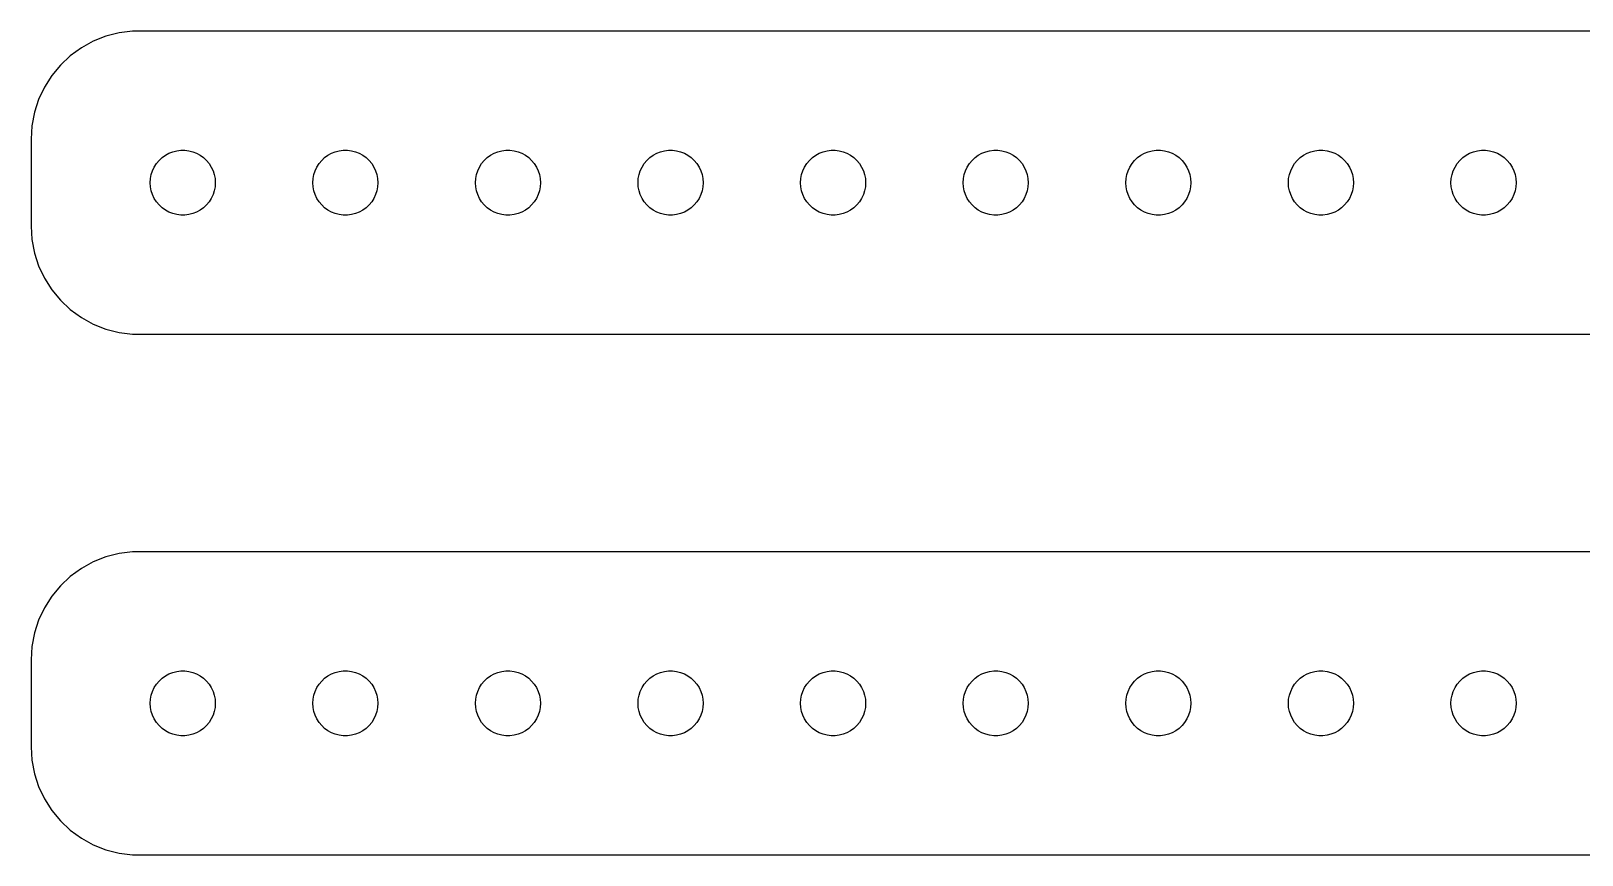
# Model space of a CAD drawing. Header units: metres. Extents: x -150 to 150, y 65 to 151.
# Drawn here: x -149.5 to -78, y 65 to 103 of the extents above; entities that cross this region are included whole.
import ezdxf

# ---------------------------------------------------------------- set-up
doc = ezdxf.new("R2010")
doc.units = ezdxf.units.M

msp = doc.modelspace()

# ---------------------------------------------------------------- linework, layer by layer
for p, q in [((-146.629, 102.524), (-147.179, 102.222)), ((-146.045, 102.755), (-146.629, 102.524)), ((-145.437, 102.911), (-146.045, 102.755)), ((-144.814, 102.99), (-145.437, 102.911)), ((144.814, 102.99), (-144.814, 102.99)), ((-147.687, 101.853), (-148.145, 101.423)), ((-147.179, 102.222), (-147.687, 101.853)), ((-148.545, 100.939), (-148.882, 100.409)), ((-148.145, 101.423), (-148.545, 100.939)), ((-148.882, 100.409), (-149.149, 99.8406)), ((-149.149, 99.8406), (-149.343, 99.2434)), ((-149.343, 99.2434), (-149.461, 98.6267)), ((-149.461, 98.6267), (-149.5, 98)), ((-149.5, 98), (-149.5, 94)), ((-143.304, 97.2665), (-143.139, 97.3572)), ((-143.139, 97.3572), (-142.964, 97.4266)), ((-142.964, 97.4266), (-142.781, 97.4734)), ((-142.781, 97.4734), (-142.594, 97.497)), ((-142.594, 97.497), (-142.406, 97.497)), ((-142.406, 97.497), (-142.219, 97.4734)), ((-142.219, 97.4734), (-142.036, 97.4266)), ((-142.036, 97.4266), (-141.861, 97.3572)), ((-141.861, 97.3572), (-141.696, 97.2665)), ((-135.804, 97.2665), (-135.639, 97.3572)), ((-135.639, 97.3572), (-135.464, 97.4266)), ((-135.464, 97.4266), (-135.281, 97.4734)), ((-135.281, 97.4734), (-135.094, 97.497)), ((-135.094, 97.497), (-134.906, 97.497)), ((-134.906, 97.497), (-134.719, 97.4734)), ((-134.719, 97.4734), (-134.536, 97.4266)), ((-134.536, 97.4266), (-134.361, 97.3572)), ((-134.361, 97.3572), (-134.196, 97.2665)), ((-128.304, 97.2665), (-128.139, 97.3572)), ((-128.139, 97.3572), (-127.964, 97.4266)), ((-127.964, 97.4266), (-127.781, 97.4734)), ((-127.781, 97.4734), (-127.594, 97.497)), ((-127.594, 97.497), (-127.406, 97.497)), ((-127.406, 97.497), (-127.219, 97.4734)), ((-127.219, 97.4734), (-127.036, 97.4266)), ((-127.036, 97.4266), (-126.861, 97.3572)), ((-126.861, 97.3572), (-126.696, 97.2665)), ((-120.804, 97.2665), (-120.639, 97.3572)), ((-120.639, 97.3572), (-120.464, 97.4266)), ((-120.464, 97.4266), (-120.281, 97.4734)), ((-120.281, 97.4734), (-120.094, 97.497)), ((-120.094, 97.497), (-119.906, 97.497)), ((-119.906, 97.497), (-119.719, 97.4734)), ((-119.719, 97.4734), (-119.536, 97.4266)), ((-119.536, 97.4266), (-119.361, 97.3572)), ((-119.361, 97.3572), (-119.196, 97.2665)), ((-113.304, 97.2665), (-113.139, 97.3572)), ((-113.139, 97.3572), (-112.964, 97.4266)), ((-112.964, 97.4266), (-112.781, 97.4734)), ((-112.781, 97.4734), (-112.594, 97.497)), ((-112.594, 97.497), (-112.406, 97.497)), ((-112.406, 97.497), (-112.219, 97.4734)), ((-112.219, 97.4734), (-112.036, 97.4266)), ((-112.036, 97.4266), (-111.861, 97.3572)), ((-111.861, 97.3572), (-111.696, 97.2665)), ((-105.804, 97.2665), (-105.639, 97.3572)), ((-105.639, 97.3572), (-105.464, 97.4266)), ((-105.464, 97.4266), (-105.281, 97.4734)), ((-105.281, 97.4734), (-105.094, 97.497)), ((-105.094, 97.497), (-104.906, 97.497)), ((-104.906, 97.497), (-104.719, 97.4734)), ((-104.719, 97.4734), (-104.536, 97.4266)), ((-104.536, 97.4266), (-104.361, 97.3572)), ((-104.361, 97.3572), (-104.196, 97.2665)), ((-98.3037, 97.2665), (-98.1387, 97.3572)), ((-98.1387, 97.3572), (-97.9635, 97.4266)), ((-97.9635, 97.4266), (-97.7811, 97.4734)), ((-97.7811, 97.4734), (-97.5942, 97.497)), ((-97.5942, 97.497), (-97.4058, 97.497)), ((-97.4058, 97.497), (-97.2189, 97.4734)), ((-97.2189, 97.4734), (-97.0365, 97.4266)), ((-97.0365, 97.4266), (-96.8613, 97.3572)), ((-96.8613, 97.3572), (-96.6963, 97.2665)), ((-90.8037, 97.2665), (-90.6387, 97.3572)), ((-90.6387, 97.3572), (-90.4635, 97.4266)), ((-90.4635, 97.4266), (-90.2811, 97.4734)), ((-90.2811, 97.4734), (-90.0942, 97.497)), ((-90.0942, 97.497), (-89.9058, 97.497)), ((-89.9058, 97.497), (-89.7189, 97.4734)), ((-89.7189, 97.4734), (-89.5365, 97.4266)), ((-89.5365, 97.4266), (-89.3613, 97.3572)), ((-89.3613, 97.3572), (-89.1963, 97.2665)), ((-83.3037, 97.2665), (-83.1387, 97.3572)), ((-83.1387, 97.3572), (-82.9635, 97.4266)), ((-82.9635, 97.4266), (-82.7811, 97.4734)), ((-82.7811, 97.4734), (-82.5942, 97.497)), ((-82.5942, 97.497), (-82.4058, 97.497)), ((-82.4058, 97.497), (-82.2189, 97.4734)), ((-82.2189, 97.4734), (-82.0365, 97.4266)), ((-82.0365, 97.4266), (-81.8613, 97.3572)), ((-81.8613, 97.3572), (-81.6963, 97.2665)), ((-143.895, 96.5522), (-143.814, 96.7226)), ((-143.814, 96.7226), (-143.714, 96.8817)), ((-143.714, 96.8817), (-143.593, 97.0268)), ((-143.593, 97.0268), (-143.456, 97.1558)), ((-143.456, 97.1558), (-143.304, 97.2665)), ((-141.696, 97.2665), (-141.544, 97.1558)), ((-141.544, 97.1558), (-141.407, 97.0268)), ((-141.407, 97.0268), (-141.286, 96.8817)), ((-141.286, 96.8817), (-141.186, 96.7226)), ((-141.186, 96.7226), (-141.105, 96.5522)), ((-136.395, 96.5522), (-136.314, 96.7226)), ((-136.314, 96.7226), (-136.214, 96.8817)), ((-136.214, 96.8817), (-136.093, 97.0268)), ((-136.093, 97.0268), (-135.956, 97.1558)), ((-135.956, 97.1558), (-135.804, 97.2665)), ((-134.196, 97.2665), (-134.044, 97.1558)), ((-134.044, 97.1558), (-133.907, 97.0268)), ((-133.907, 97.0268), (-133.786, 96.8817)), ((-133.786, 96.8817), (-133.686, 96.7226)), ((-133.686, 96.7226), (-133.605, 96.5522)), ((-128.895, 96.5522), (-128.814, 96.7226)), ((-128.814, 96.7226), (-128.714, 96.8817)), ((-128.714, 96.8817), (-128.593, 97.0268)), ((-128.593, 97.0268), (-128.456, 97.1558)), ((-128.456, 97.1558), (-128.304, 97.2665)), ((-126.696, 97.2665), (-126.544, 97.1558)), ((-126.544, 97.1558), (-126.407, 97.0268)), ((-126.407, 97.0268), (-126.286, 96.8817)), ((-126.286, 96.8817), (-126.186, 96.7226)), ((-126.186, 96.7226), (-126.105, 96.5522)), ((-121.395, 96.5522), (-121.314, 96.7226)), ((-121.314, 96.7226), (-121.214, 96.8817)), ((-121.214, 96.8817), (-121.093, 97.0268)), ((-121.093, 97.0268), (-120.956, 97.1558)), ((-120.956, 97.1558), (-120.804, 97.2665)), ((-119.196, 97.2665), (-119.044, 97.1558)), ((-119.044, 97.1558), (-118.907, 97.0268)), ((-118.907, 97.0268), (-118.786, 96.8817)), ((-118.786, 96.8817), (-118.686, 96.7226)), ((-118.686, 96.7226), (-118.605, 96.5522)), ((-113.895, 96.5522), (-113.814, 96.7226)), ((-113.814, 96.7226), (-113.714, 96.8817)), ((-113.714, 96.8817), (-113.593, 97.0268)), ((-113.593, 97.0268), (-113.456, 97.1558)), ((-113.456, 97.1558), (-113.304, 97.2665)), ((-111.696, 97.2665), (-111.544, 97.1558)), ((-111.544, 97.1558), (-111.407, 97.0268)), ((-111.407, 97.0268), (-111.286, 96.8817)), ((-111.286, 96.8817), (-111.186, 96.7226)), ((-111.186, 96.7226), (-111.105, 96.5522)), ((-106.395, 96.5522), (-106.314, 96.7226)), ((-106.314, 96.7226), (-106.214, 96.8817)), ((-106.214, 96.8817), (-106.093, 97.0268)), ((-106.093, 97.0268), (-105.956, 97.1558)), ((-105.956, 97.1558), (-105.804, 97.2665)), ((-104.196, 97.2665), (-104.044, 97.1558)), ((-104.044, 97.1558), (-103.907, 97.0268)), ((-103.907, 97.0268), (-103.786, 96.8817)), ((-103.786, 96.8817), (-103.686, 96.7226)), ((-103.686, 96.7226), (-103.605, 96.5522)), ((-98.8947, 96.5522), (-98.8145, 96.7226)), ((-98.8145, 96.7226), (-98.7135, 96.8817)), ((-98.7135, 96.8817), (-98.5934, 97.0268)), ((-98.5934, 97.0268), (-98.4561, 97.1558)), ((-98.4561, 97.1558), (-98.3037, 97.2665)), ((-96.6963, 97.2665), (-96.5439, 97.1558)), ((-96.5439, 97.1558), (-96.4065, 97.0268)), ((-96.4065, 97.0268), (-96.2865, 96.8817)), ((-96.2865, 96.8817), (-96.1855, 96.7226)), ((-96.1855, 96.7226), (-96.1053, 96.5522)), ((-91.3947, 96.5522), (-91.3145, 96.7226)), ((-91.3145, 96.7226), (-91.2135, 96.8817)), ((-91.2135, 96.8817), (-91.0934, 97.0268)), ((-91.0934, 97.0268), (-90.9561, 97.1558)), ((-90.9561, 97.1558), (-90.8037, 97.2665)), ((-89.1963, 97.2665), (-89.0439, 97.1558)), ((-89.0439, 97.1558), (-88.9065, 97.0268)), ((-88.9065, 97.0268), (-88.7865, 96.8817)), ((-88.7865, 96.8817), (-88.6855, 96.7226)), ((-88.6855, 96.7226), (-88.6053, 96.5522)), ((-83.8947, 96.5522), (-83.8145, 96.7226)), ((-83.8145, 96.7226), (-83.7135, 96.8817)), ((-83.7135, 96.8817), (-83.5934, 97.0268)), ((-83.5934, 97.0268), (-83.4561, 97.1558)), ((-83.4561, 97.1558), (-83.3037, 97.2665)), ((-81.6963, 97.2665), (-81.5439, 97.1558)), ((-81.5439, 97.1558), (-81.4065, 97.0268)), ((-81.4065, 97.0268), (-81.2865, 96.8817)), ((-81.2865, 96.8817), (-81.1855, 96.7226)), ((-81.1855, 96.7226), (-81.1053, 96.5522)), ((-144, 96), (-143.988, 96.188)), ((-143.988, 95.812), (-144, 96)), ((-143.988, 96.188), (-143.953, 96.373)), ((-143.953, 96.373), (-143.895, 96.5522)), ((-141.105, 96.5522), (-141.047, 96.373)), ((-141.047, 96.373), (-141.012, 96.188)), ((-141.012, 96.188), (-141, 96)), ((-141, 96), (-141.012, 95.812)), ((-136.5, 96), (-136.488, 96.188)), ((-136.488, 95.812), (-136.5, 96)), ((-136.488, 96.188), (-136.453, 96.373)), ((-136.453, 96.373), (-136.395, 96.5522)), ((-133.605, 96.5522), (-133.547, 96.373)), ((-133.547, 96.373), (-133.512, 96.188)), ((-133.512, 96.188), (-133.5, 96)), ((-133.5, 96), (-133.512, 95.812)), ((-129, 96), (-128.988, 96.188)), ((-128.988, 95.812), (-129, 96)), ((-128.988, 96.188), (-128.953, 96.373)), ((-128.953, 96.373), (-128.895, 96.5522)), ((-126.105, 96.5522), (-126.047, 96.373)), ((-126.047, 96.373), (-126.012, 96.188)), ((-126.012, 96.188), (-126, 96)), ((-126, 96), (-126.012, 95.812)), ((-121.5, 96), (-121.488, 96.188)), ((-121.488, 95.812), (-121.5, 96)), ((-121.488, 96.188), (-121.453, 96.373)), ((-121.453, 96.373), (-121.395, 96.5522)), ((-118.605, 96.5522), (-118.547, 96.373)), ((-118.547, 96.373), (-118.512, 96.188)), ((-118.512, 96.188), (-118.5, 96)), ((-118.5, 96), (-118.512, 95.812)), ((-114, 96), (-113.988, 96.188)), ((-113.988, 95.812), (-114, 96)), ((-113.988, 96.188), (-113.953, 96.373)), ((-113.953, 96.373), (-113.895, 96.5522)), ((-111.105, 96.5522), (-111.047, 96.373)), ((-111.047, 96.373), (-111.012, 96.188)), ((-111.012, 96.188), (-111, 96)), ((-111, 96), (-111.012, 95.812)), ((-106.5, 96), (-106.488, 96.188)), ((-106.488, 95.812), (-106.5, 96)), ((-106.488, 96.188), (-106.453, 96.373)), ((-106.453, 96.373), (-106.395, 96.5522)), ((-103.605, 96.5522), (-103.547, 96.373)), ((-103.547, 96.373), (-103.512, 96.188)), ((-103.512, 96.188), (-103.5, 96)), ((-103.5, 96), (-103.512, 95.812)), ((-99, 96), (-98.9882, 96.188)), ((-98.9882, 95.812), (-99, 96)), ((-98.9882, 96.188), (-98.9529, 96.373)), ((-98.9529, 96.373), (-98.8947, 96.5522)), ((-96.1053, 96.5522), (-96.0471, 96.373)), ((-96.0471, 96.373), (-96.0118, 96.188)), ((-96.0118, 96.188), (-96, 96)), ((-96, 96), (-96.0118, 95.812)), ((-91.5, 96), (-91.4882, 96.188)), ((-91.4882, 95.812), (-91.5, 96)), ((-91.4882, 96.188), (-91.4529, 96.373)), ((-91.4529, 96.373), (-91.3947, 96.5522)), ((-88.6053, 96.5522), (-88.5471, 96.373)), ((-88.5471, 96.373), (-88.5118, 96.188)), ((-88.5118, 96.188), (-88.5, 96)), ((-88.5, 96), (-88.5118, 95.812)), ((-84, 96), (-83.9882, 96.188)), ((-83.9882, 95.812), (-84, 96)), ((-83.9882, 96.188), (-83.9529, 96.373)), ((-83.9529, 96.373), (-83.8947, 96.5522)), ((-81.1053, 96.5522), (-81.0471, 96.373)), ((-81.0471, 96.373), (-81.0118, 96.188)), ((-81.0118, 96.188), (-81, 96)), ((-81, 96), (-81.0118, 95.812)), ((-143.953, 95.627), (-143.988, 95.812)), ((-143.895, 95.4478), (-143.953, 95.627)), ((-143.814, 95.2774), (-143.895, 95.4478)), ((-143.714, 95.1183), (-143.814, 95.2774)), ((-141.186, 95.2774), (-141.286, 95.1183)), ((-141.105, 95.4478), (-141.186, 95.2774)), ((-141.047, 95.627), (-141.105, 95.4478)), ((-141.012, 95.812), (-141.047, 95.627)), ((-136.453, 95.627), (-136.488, 95.812)), ((-136.395, 95.4478), (-136.453, 95.627)), ((-136.314, 95.2774), (-136.395, 95.4478)), ((-136.214, 95.1183), (-136.314, 95.2774)), ((-133.686, 95.2774), (-133.786, 95.1183)), ((-133.605, 95.4478), (-133.686, 95.2774)), ((-133.547, 95.627), (-133.605, 95.4478)), ((-133.512, 95.812), (-133.547, 95.627)), ((-128.953, 95.627), (-128.988, 95.812)), ((-128.895, 95.4478), (-128.953, 95.627)), ((-128.814, 95.2774), (-128.895, 95.4478)), ((-128.714, 95.1183), (-128.814, 95.2774)), ((-126.186, 95.2774), (-126.286, 95.1183)), ((-126.105, 95.4478), (-126.186, 95.2774)), ((-126.047, 95.627), (-126.105, 95.4478)), ((-126.012, 95.812), (-126.047, 95.627)), ((-121.453, 95.627), (-121.488, 95.812)), ((-121.395, 95.4478), (-121.453, 95.627)), ((-121.314, 95.2774), (-121.395, 95.4478)), ((-121.214, 95.1183), (-121.314, 95.2774)), ((-118.686, 95.2774), (-118.786, 95.1183)), ((-118.605, 95.4478), (-118.686, 95.2774)), ((-118.547, 95.627), (-118.605, 95.4478)), ((-118.512, 95.812), (-118.547, 95.627)), ((-113.953, 95.627), (-113.988, 95.812)), ((-113.895, 95.4478), (-113.953, 95.627)), ((-113.814, 95.2774), (-113.895, 95.4478)), ((-113.714, 95.1183), (-113.814, 95.2774)), ((-111.186, 95.2774), (-111.286, 95.1183)), ((-111.105, 95.4478), (-111.186, 95.2774)), ((-111.047, 95.627), (-111.105, 95.4478)), ((-111.012, 95.812), (-111.047, 95.627)), ((-106.453, 95.627), (-106.488, 95.812)), ((-106.395, 95.4478), (-106.453, 95.627)), ((-106.314, 95.2774), (-106.395, 95.4478)), ((-106.214, 95.1183), (-106.314, 95.2774)), ((-103.686, 95.2774), (-103.786, 95.1183)), ((-103.605, 95.4478), (-103.686, 95.2774)), ((-103.547, 95.627), (-103.605, 95.4478)), ((-103.512, 95.812), (-103.547, 95.627)), ((-98.9529, 95.627), (-98.9882, 95.812)), ((-98.8947, 95.4478), (-98.9529, 95.627)), ((-98.8145, 95.2774), (-98.8947, 95.4478)), ((-98.7135, 95.1183), (-98.8145, 95.2774)), ((-96.1855, 95.2774), (-96.2865, 95.1183)), ((-96.1053, 95.4478), (-96.1855, 95.2774)), ((-96.0471, 95.627), (-96.1053, 95.4478)), ((-96.0118, 95.812), (-96.0471, 95.627)), ((-91.4529, 95.627), (-91.4882, 95.812)), ((-91.3947, 95.4478), (-91.4529, 95.627)), ((-91.3145, 95.2774), (-91.3947, 95.4478)), ((-91.2135, 95.1183), (-91.3145, 95.2774)), ((-88.6855, 95.2774), (-88.7865, 95.1183)), ((-88.6053, 95.4478), (-88.6855, 95.2774)), ((-88.5471, 95.627), (-88.6053, 95.4478)), ((-88.5118, 95.812), (-88.5471, 95.627)), ((-83.9529, 95.627), (-83.9882, 95.812)), ((-83.8947, 95.4478), (-83.9529, 95.627)), ((-83.8145, 95.2774), (-83.8947, 95.4478)), ((-83.7135, 95.1183), (-83.8145, 95.2774)), ((-81.1855, 95.2774), (-81.2865, 95.1183)), ((-81.1053, 95.4478), (-81.1855, 95.2774)), ((-81.0471, 95.627), (-81.1053, 95.4478)), ((-81.0118, 95.812), (-81.0471, 95.627)), ((-143.593, 94.9732), (-143.714, 95.1183)), ((-143.456, 94.8442), (-143.593, 94.9732)), ((-143.304, 94.7335), (-143.456, 94.8442)), ((-143.139, 94.6428), (-143.304, 94.7335)), ((-142.964, 94.5734), (-143.139, 94.6428)), ((-142.781, 94.5266), (-142.964, 94.5734)), ((-142.594, 94.503), (-142.781, 94.5266)), ((-142.406, 94.503), (-142.594, 94.503)), ((-142.219, 94.5266), (-142.406, 94.503)), ((-142.036, 94.5734), (-142.219, 94.5266)), ((-141.861, 94.6428), (-142.036, 94.5734)), ((-141.696, 94.7335), (-141.861, 94.6428)), ((-141.544, 94.8442), (-141.696, 94.7335)), ((-141.407, 94.9732), (-141.544, 94.8442)), ((-141.286, 95.1183), (-141.407, 94.9732)), ((-136.093, 94.9732), (-136.214, 95.1183)), ((-135.956, 94.8442), (-136.093, 94.9732)), ((-135.804, 94.7335), (-135.956, 94.8442)), ((-135.639, 94.6428), (-135.804, 94.7335)), ((-135.464, 94.5734), (-135.639, 94.6428)), ((-135.281, 94.5266), (-135.464, 94.5734)), ((-135.094, 94.503), (-135.281, 94.5266)), ((-134.906, 94.503), (-135.094, 94.503)), ((-134.719, 94.5266), (-134.906, 94.503)), ((-134.536, 94.5734), (-134.719, 94.5266)), ((-134.361, 94.6428), (-134.536, 94.5734)), ((-134.196, 94.7335), (-134.361, 94.6428)), ((-134.044, 94.8442), (-134.196, 94.7335)), ((-133.907, 94.9732), (-134.044, 94.8442)), ((-133.786, 95.1183), (-133.907, 94.9732)), ((-128.593, 94.9732), (-128.714, 95.1183)), ((-128.456, 94.8442), (-128.593, 94.9732)), ((-128.304, 94.7335), (-128.456, 94.8442)), ((-128.139, 94.6428), (-128.304, 94.7335)), ((-127.964, 94.5734), (-128.139, 94.6428)), ((-127.781, 94.5266), (-127.964, 94.5734)), ((-127.594, 94.503), (-127.781, 94.5266)), ((-127.406, 94.503), (-127.594, 94.503)), ((-127.219, 94.5266), (-127.406, 94.503)), ((-127.036, 94.5734), (-127.219, 94.5266)), ((-126.861, 94.6428), (-127.036, 94.5734)), ((-126.696, 94.7335), (-126.861, 94.6428)), ((-126.544, 94.8442), (-126.696, 94.7335)), ((-126.407, 94.9732), (-126.544, 94.8442)), ((-126.286, 95.1183), (-126.407, 94.9732)), ((-121.093, 94.9732), (-121.214, 95.1183)), ((-120.956, 94.8442), (-121.093, 94.9732)), ((-120.804, 94.7335), (-120.956, 94.8442)), ((-120.639, 94.6428), (-120.804, 94.7335)), ((-120.464, 94.5734), (-120.639, 94.6428)), ((-120.281, 94.5266), (-120.464, 94.5734)), ((-120.094, 94.503), (-120.281, 94.5266)), ((-119.906, 94.503), (-120.094, 94.503)), ((-119.719, 94.5266), (-119.906, 94.503)), ((-119.536, 94.5734), (-119.719, 94.5266)), ((-119.361, 94.6428), (-119.536, 94.5734)), ((-119.196, 94.7335), (-119.361, 94.6428)), ((-119.044, 94.8442), (-119.196, 94.7335)), ((-118.907, 94.9732), (-119.044, 94.8442)), ((-118.786, 95.1183), (-118.907, 94.9732)), ((-113.593, 94.9732), (-113.714, 95.1183)), ((-113.456, 94.8442), (-113.593, 94.9732)), ((-113.304, 94.7335), (-113.456, 94.8442)), ((-113.139, 94.6428), (-113.304, 94.7335)), ((-112.964, 94.5734), (-113.139, 94.6428)), ((-112.781, 94.5266), (-112.964, 94.5734)), ((-112.594, 94.503), (-112.781, 94.5266)), ((-112.406, 94.503), (-112.594, 94.503)), ((-112.219, 94.5266), (-112.406, 94.503)), ((-112.036, 94.5734), (-112.219, 94.5266)), ((-111.861, 94.6428), (-112.036, 94.5734)), ((-111.696, 94.7335), (-111.861, 94.6428)), ((-111.544, 94.8442), (-111.696, 94.7335)), ((-111.407, 94.9732), (-111.544, 94.8442)), ((-111.286, 95.1183), (-111.407, 94.9732)), ((-106.093, 94.9732), (-106.214, 95.1183)), ((-105.956, 94.8442), (-106.093, 94.9732)), ((-105.804, 94.7335), (-105.956, 94.8442)), ((-105.639, 94.6428), (-105.804, 94.7335)), ((-105.464, 94.5734), (-105.639, 94.6428)), ((-105.281, 94.5266), (-105.464, 94.5734)), ((-105.094, 94.503), (-105.281, 94.5266)), ((-104.906, 94.503), (-105.094, 94.503)), ((-104.719, 94.5266), (-104.906, 94.503)), ((-104.536, 94.5734), (-104.719, 94.5266)), ((-104.361, 94.6428), (-104.536, 94.5734)), ((-104.196, 94.7335), (-104.361, 94.6428)), ((-104.044, 94.8442), (-104.196, 94.7335)), ((-103.907, 94.9732), (-104.044, 94.8442)), ((-103.786, 95.1183), (-103.907, 94.9732)), ((-98.5934, 94.9732), (-98.7135, 95.1183)), ((-98.4561, 94.8442), (-98.5934, 94.9732)), ((-98.3037, 94.7335), (-98.4561, 94.8442)), ((-98.1387, 94.6428), (-98.3037, 94.7335)), ((-97.9635, 94.5734), (-98.1387, 94.6428)), ((-97.7811, 94.5266), (-97.9635, 94.5734)), ((-97.5942, 94.503), (-97.7811, 94.5266)), ((-97.4058, 94.503), (-97.5942, 94.503)), ((-97.2189, 94.5266), (-97.4058, 94.503)), ((-97.0365, 94.5734), (-97.2189, 94.5266)), ((-96.8613, 94.6428), (-97.0365, 94.5734)), ((-96.6963, 94.7335), (-96.8613, 94.6428)), ((-96.5439, 94.8442), (-96.6963, 94.7335)), ((-96.4065, 94.9732), (-96.5439, 94.8442)), ((-96.2865, 95.1183), (-96.4065, 94.9732)), ((-91.0934, 94.9732), (-91.2135, 95.1183)), ((-90.9561, 94.8442), (-91.0934, 94.9732)), ((-90.8037, 94.7335), (-90.9561, 94.8442)), ((-90.6387, 94.6428), (-90.8037, 94.7335)), ((-90.4635, 94.5734), (-90.6387, 94.6428)), ((-90.2811, 94.5266), (-90.4635, 94.5734)), ((-90.0942, 94.503), (-90.2811, 94.5266)), ((-89.9058, 94.503), (-90.0942, 94.503)), ((-89.7189, 94.5266), (-89.9058, 94.503)), ((-89.5365, 94.5734), (-89.7189, 94.5266)), ((-89.3613, 94.6428), (-89.5365, 94.5734)), ((-89.1963, 94.7335), (-89.3613, 94.6428)), ((-89.0439, 94.8442), (-89.1963, 94.7335)), ((-88.9065, 94.9732), (-89.0439, 94.8442)), ((-88.7865, 95.1183), (-88.9065, 94.9732)), ((-83.5934, 94.9732), (-83.7135, 95.1183)), ((-83.4561, 94.8442), (-83.5934, 94.9732)), ((-83.3037, 94.7335), (-83.4561, 94.8442)), ((-83.1387, 94.6428), (-83.3037, 94.7335)), ((-82.9635, 94.5734), (-83.1387, 94.6428)), ((-82.7811, 94.5266), (-82.9635, 94.5734)), ((-82.5942, 94.503), (-82.7811, 94.5266)), ((-82.4058, 94.503), (-82.5942, 94.503)), ((-82.2189, 94.5266), (-82.4058, 94.503)), ((-82.0365, 94.5734), (-82.2189, 94.5266)), ((-81.8613, 94.6428), (-82.0365, 94.5734)), ((-81.6963, 94.7335), (-81.8613, 94.6428)), ((-81.5439, 94.8442), (-81.6963, 94.7335)), ((-81.4065, 94.9732), (-81.5439, 94.8442)), ((-81.2865, 95.1183), (-81.4065, 94.9732)), ((-149.5, 94), (-149.461, 93.3733)), ((-149.461, 93.3733), (-149.343, 92.7566)), ((-149.343, 92.7566), (-149.149, 92.1594)), ((-149.149, 92.1594), (-148.882, 91.5912)), ((-148.882, 91.5912), (-148.545, 91.0611)), ((-148.545, 91.0611), (-148.145, 90.5773)), ((-148.145, 90.5773), (-147.687, 90.1474)), ((-147.687, 90.1474), (-147.179, 89.7784)), ((-147.179, 89.7784), (-146.629, 89.4759)), ((-146.629, 89.4759), (-146.045, 89.2447)), ((-146.045, 89.2447), (-145.437, 89.0886)), ((-145.437, 89.0886), (-144.814, 89.0099)), ((-144.814, 89.0099), (144.814, 89.0099)), ((-146.045, 78.7553), (-146.629, 78.5241)), ((-145.437, 78.9114), (-146.045, 78.7553)), ((-144.814, 78.9901), (-145.437, 78.9114)), ((144.814, 78.9901), (-144.814, 78.9901)), ((-147.179, 78.2216), (-147.687, 77.8526)), ((-146.629, 78.5241), (-147.179, 78.2216)), ((-148.145, 77.4227), (-148.545, 76.9389)), ((-147.687, 77.8526), (-148.145, 77.4227)), ((-148.545, 76.9389), (-148.882, 76.4088)), ((-149.149, 75.8406), (-149.343, 75.2434)), ((-148.882, 76.4088), (-149.149, 75.8406)), ((-149.343, 75.2434), (-149.461, 74.6267)), ((-149.461, 74.6267), (-149.5, 74)), ((-149.5, 74), (-149.5, 70)), ((-143.714, 72.8817), (-143.593, 73.0268)), ((-143.593, 73.0268), (-143.456, 73.1558)), ((-143.456, 73.1558), (-143.304, 73.2665)), ((-143.304, 73.2665), (-143.139, 73.3572)), ((-143.139, 73.3572), (-142.964, 73.4266)), ((-142.964, 73.4266), (-142.781, 73.4734)), ((-142.781, 73.4734), (-142.594, 73.497)), ((-142.594, 73.497), (-142.406, 73.497)), ((-142.406, 73.497), (-142.219, 73.4734)), ((-142.219, 73.4734), (-142.036, 73.4266)), ((-142.036, 73.4266), (-141.861, 73.3572)), ((-141.861, 73.3572), (-141.696, 73.2665)), ((-141.696, 73.2665), (-141.544, 73.1558)), ((-141.544, 73.1558), (-141.407, 73.0268)), ((-141.407, 73.0268), (-141.286, 72.8817)), ((-136.214, 72.8817), (-136.093, 73.0268)), ((-136.093, 73.0268), (-135.956, 73.1558)), ((-135.956, 73.1558), (-135.804, 73.2665)), ((-135.804, 73.2665), (-135.639, 73.3572)), ((-135.639, 73.3572), (-135.464, 73.4266)), ((-135.464, 73.4266), (-135.281, 73.4734)), ((-135.281, 73.4734), (-135.094, 73.497)), ((-135.094, 73.497), (-134.906, 73.497)), ((-134.906, 73.497), (-134.719, 73.4734)), ((-134.719, 73.4734), (-134.536, 73.4266)), ((-134.536, 73.4266), (-134.361, 73.3572)), ((-134.361, 73.3572), (-134.196, 73.2665)), ((-134.196, 73.2665), (-134.044, 73.1558)), ((-134.044, 73.1558), (-133.907, 73.0268)), ((-133.907, 73.0268), (-133.786, 72.8817)), ((-128.714, 72.8817), (-128.593, 73.0268)), ((-128.593, 73.0268), (-128.456, 73.1558)), ((-128.456, 73.1558), (-128.304, 73.2665)), ((-128.304, 73.2665), (-128.139, 73.3572)), ((-128.139, 73.3572), (-127.964, 73.4266)), ((-127.964, 73.4266), (-127.781, 73.4734)), ((-127.781, 73.4734), (-127.594, 73.497)), ((-127.594, 73.497), (-127.406, 73.497)), ((-127.406, 73.497), (-127.219, 73.4734)), ((-127.219, 73.4734), (-127.036, 73.4266)), ((-127.036, 73.4266), (-126.861, 73.3572)), ((-126.861, 73.3572), (-126.696, 73.2665)), ((-126.696, 73.2665), (-126.544, 73.1558)), ((-126.544, 73.1558), (-126.407, 73.0268)), ((-126.407, 73.0268), (-126.286, 72.8817)), ((-121.214, 72.8817), (-121.093, 73.0268)), ((-121.093, 73.0268), (-120.956, 73.1558)), ((-120.956, 73.1558), (-120.804, 73.2665)), ((-120.804, 73.2665), (-120.639, 73.3572)), ((-120.639, 73.3572), (-120.464, 73.4266)), ((-120.464, 73.4266), (-120.281, 73.4734)), ((-120.281, 73.4734), (-120.094, 73.497)), ((-120.094, 73.497), (-119.906, 73.497)), ((-119.906, 73.497), (-119.719, 73.4734)), ((-119.719, 73.4734), (-119.536, 73.4266)), ((-119.536, 73.4266), (-119.361, 73.3572)), ((-119.361, 73.3572), (-119.196, 73.2665)), ((-119.196, 73.2665), (-119.044, 73.1558)), ((-119.044, 73.1558), (-118.907, 73.0268)), ((-118.907, 73.0268), (-118.786, 72.8817)), ((-113.714, 72.8817), (-113.593, 73.0268)), ((-113.593, 73.0268), (-113.456, 73.1558)), ((-113.456, 73.1558), (-113.304, 73.2665)), ((-113.304, 73.2665), (-113.139, 73.3572)), ((-113.139, 73.3572), (-112.964, 73.4266)), ((-112.964, 73.4266), (-112.781, 73.4734)), ((-112.781, 73.4734), (-112.594, 73.497)), ((-112.594, 73.497), (-112.406, 73.497)), ((-112.406, 73.497), (-112.219, 73.4734)), ((-112.219, 73.4734), (-112.036, 73.4266)), ((-112.036, 73.4266), (-111.861, 73.3572)), ((-111.861, 73.3572), (-111.696, 73.2665)), ((-111.696, 73.2665), (-111.544, 73.1558)), ((-111.544, 73.1558), (-111.407, 73.0268)), ((-111.407, 73.0268), (-111.286, 72.8817)), ((-106.214, 72.8817), (-106.093, 73.0268)), ((-106.093, 73.0268), (-105.956, 73.1558)), ((-105.956, 73.1558), (-105.804, 73.2665)), ((-105.804, 73.2665), (-105.639, 73.3572)), ((-105.639, 73.3572), (-105.464, 73.4266)), ((-105.464, 73.4266), (-105.281, 73.4734)), ((-105.281, 73.4734), (-105.094, 73.497)), ((-105.094, 73.497), (-104.906, 73.497)), ((-104.906, 73.497), (-104.719, 73.4734)), ((-104.719, 73.4734), (-104.536, 73.4266)), ((-104.536, 73.4266), (-104.361, 73.3572)), ((-104.361, 73.3572), (-104.196, 73.2665)), ((-104.196, 73.2665), (-104.044, 73.1558)), ((-104.044, 73.1558), (-103.907, 73.0268)), ((-103.907, 73.0268), (-103.786, 72.8817)), ((-98.7135, 72.8817), (-98.5934, 73.0268)), ((-98.5934, 73.0268), (-98.4561, 73.1558)), ((-98.4561, 73.1558), (-98.3037, 73.2665)), ((-98.3037, 73.2665), (-98.1387, 73.3572)), ((-98.1387, 73.3572), (-97.9635, 73.4266)), ((-97.9635, 73.4266), (-97.7811, 73.4734)), ((-97.7811, 73.4734), (-97.5942, 73.497)), ((-97.5942, 73.497), (-97.4058, 73.497)), ((-97.4058, 73.497), (-97.2189, 73.4734)), ((-97.2189, 73.4734), (-97.0365, 73.4266)), ((-97.0365, 73.4266), (-96.8613, 73.3572)), ((-96.8613, 73.3572), (-96.6963, 73.2665)), ((-96.6963, 73.2665), (-96.5439, 73.1558)), ((-96.5439, 73.1558), (-96.4065, 73.0268)), ((-96.4065, 73.0268), (-96.2865, 72.8817)), ((-91.2135, 72.8817), (-91.0934, 73.0268)), ((-91.0934, 73.0268), (-90.9561, 73.1558)), ((-90.9561, 73.1558), (-90.8037, 73.2665)), ((-90.8037, 73.2665), (-90.6387, 73.3572)), ((-90.6387, 73.3572), (-90.4635, 73.4266)), ((-90.4635, 73.4266), (-90.2811, 73.4734)), ((-90.2811, 73.4734), (-90.0942, 73.497)), ((-90.0942, 73.497), (-89.9058, 73.497)), ((-89.9058, 73.497), (-89.7189, 73.4734)), ((-89.7189, 73.4734), (-89.5365, 73.4266)), ((-89.5365, 73.4266), (-89.3613, 73.3572)), ((-89.3613, 73.3572), (-89.1963, 73.2665)), ((-89.1963, 73.2665), (-89.0439, 73.1558)), ((-89.0439, 73.1558), (-88.9065, 73.0268)), ((-88.9065, 73.0268), (-88.7865, 72.8817)), ((-83.7135, 72.8817), (-83.5934, 73.0268)), ((-83.5934, 73.0268), (-83.4561, 73.1558)), ((-83.4561, 73.1558), (-83.3037, 73.2665)), ((-83.3037, 73.2665), (-83.1387, 73.3572)), ((-83.1387, 73.3572), (-82.9635, 73.4266)), ((-82.9635, 73.4266), (-82.7811, 73.4734)), ((-82.7811, 73.4734), (-82.5942, 73.497)), ((-82.5942, 73.497), (-82.4058, 73.497)), ((-82.4058, 73.497), (-82.2189, 73.4734)), ((-82.2189, 73.4734), (-82.0365, 73.4266)), ((-82.0365, 73.4266), (-81.8613, 73.3572)), ((-81.8613, 73.3572), (-81.6963, 73.2665)), ((-81.6963, 73.2665), (-81.5439, 73.1558)), ((-81.5439, 73.1558), (-81.4065, 73.0268)), ((-81.4065, 73.0268), (-81.2865, 72.8817)), ((-143.988, 72.188), (-143.953, 72.373)), ((-143.953, 72.373), (-143.895, 72.5522)), ((-143.895, 72.5522), (-143.814, 72.7226)), ((-143.814, 72.7226), (-143.714, 72.8817)), ((-141.286, 72.8817), (-141.186, 72.7226)), ((-141.186, 72.7226), (-141.105, 72.5522)), ((-141.105, 72.5522), (-141.047, 72.373)), ((-141.047, 72.373), (-141.012, 72.188)), ((-136.488, 72.188), (-136.453, 72.373)), ((-136.453, 72.373), (-136.395, 72.5522)), ((-136.395, 72.5522), (-136.314, 72.7226)), ((-136.314, 72.7226), (-136.214, 72.8817)), ((-133.786, 72.8817), (-133.686, 72.7226)), ((-133.686, 72.7226), (-133.605, 72.5522)), ((-133.605, 72.5522), (-133.547, 72.373)), ((-133.547, 72.373), (-133.512, 72.188)), ((-128.988, 72.188), (-128.953, 72.373)), ((-128.953, 72.373), (-128.895, 72.5522)), ((-128.895, 72.5522), (-128.814, 72.7226)), ((-128.814, 72.7226), (-128.714, 72.8817)), ((-126.286, 72.8817), (-126.186, 72.7226)), ((-126.186, 72.7226), (-126.105, 72.5522)), ((-126.105, 72.5522), (-126.047, 72.373)), ((-126.047, 72.373), (-126.012, 72.188)), ((-121.488, 72.188), (-121.453, 72.373)), ((-121.453, 72.373), (-121.395, 72.5522)), ((-121.395, 72.5522), (-121.314, 72.7226)), ((-121.314, 72.7226), (-121.214, 72.8817)), ((-118.786, 72.8817), (-118.686, 72.7226)), ((-118.686, 72.7226), (-118.605, 72.5522)), ((-118.605, 72.5522), (-118.547, 72.373)), ((-118.547, 72.373), (-118.512, 72.188)), ((-113.988, 72.188), (-113.953, 72.373)), ((-113.953, 72.373), (-113.895, 72.5522)), ((-113.895, 72.5522), (-113.814, 72.7226)), ((-113.814, 72.7226), (-113.714, 72.8817)), ((-111.286, 72.8817), (-111.186, 72.7226)), ((-111.186, 72.7226), (-111.105, 72.5522)), ((-111.105, 72.5522), (-111.047, 72.373)), ((-111.047, 72.373), (-111.012, 72.188)), ((-106.488, 72.188), (-106.453, 72.373)), ((-106.453, 72.373), (-106.395, 72.5522)), ((-106.395, 72.5522), (-106.314, 72.7226)), ((-106.314, 72.7226), (-106.214, 72.8817)), ((-103.786, 72.8817), (-103.686, 72.7226)), ((-103.686, 72.7226), (-103.605, 72.5522)), ((-103.605, 72.5522), (-103.547, 72.373)), ((-103.547, 72.373), (-103.512, 72.188)), ((-98.9882, 72.188), (-98.9529, 72.373)), ((-98.9529, 72.373), (-98.8947, 72.5522)), ((-98.8947, 72.5522), (-98.8145, 72.7226)), ((-98.8145, 72.7226), (-98.7135, 72.8817)), ((-96.2865, 72.8817), (-96.1855, 72.7226)), ((-96.1855, 72.7226), (-96.1053, 72.5522)), ((-96.1053, 72.5522), (-96.0471, 72.373)), ((-96.0471, 72.373), (-96.0118, 72.188)), ((-91.4882, 72.188), (-91.4529, 72.373)), ((-91.4529, 72.373), (-91.3947, 72.5522)), ((-91.3947, 72.5522), (-91.3145, 72.7226)), ((-91.3145, 72.7226), (-91.2135, 72.8817)), ((-88.7865, 72.8817), (-88.6855, 72.7226)), ((-88.6855, 72.7226), (-88.6053, 72.5522)), ((-88.6053, 72.5522), (-88.5471, 72.373)), ((-88.5471, 72.373), (-88.5118, 72.188)), ((-83.9882, 72.188), (-83.9529, 72.373)), ((-83.9529, 72.373), (-83.8947, 72.5522)), ((-83.8947, 72.5522), (-83.8145, 72.7226)), ((-83.8145, 72.7226), (-83.7135, 72.8817)), ((-81.2865, 72.8817), (-81.1855, 72.7226)), ((-81.1855, 72.7226), (-81.1053, 72.5522)), ((-81.1053, 72.5522), (-81.0471, 72.373)), ((-81.0471, 72.373), (-81.0118, 72.188)), ((-144, 72), (-143.988, 72.188)), ((-143.988, 71.812), (-144, 72)), ((-143.953, 71.627), (-143.988, 71.812)), ((-143.895, 71.4478), (-143.953, 71.627)), ((-141.047, 71.627), (-141.105, 71.4478)), ((-141.012, 71.812), (-141.047, 71.627)), ((-141.012, 72.188), (-141, 72)), ((-141, 72), (-141.012, 71.812)), ((-136.5, 72), (-136.488, 72.188)), ((-136.488, 71.812), (-136.5, 72)), ((-136.453, 71.627), (-136.488, 71.812)), ((-136.395, 71.4478), (-136.453, 71.627)), ((-133.547, 71.627), (-133.605, 71.4478)), ((-133.512, 71.812), (-133.547, 71.627)), ((-133.512, 72.188), (-133.5, 72)), ((-133.5, 72), (-133.512, 71.812)), ((-129, 72), (-128.988, 72.188)), ((-128.988, 71.812), (-129, 72)), ((-128.953, 71.627), (-128.988, 71.812)), ((-128.895, 71.4478), (-128.953, 71.627)), ((-126.047, 71.627), (-126.105, 71.4478)), ((-126.012, 71.812), (-126.047, 71.627)), ((-126.012, 72.188), (-126, 72)), ((-126, 72), (-126.012, 71.812)), ((-121.5, 72), (-121.488, 72.188)), ((-121.488, 71.812), (-121.5, 72)), ((-121.453, 71.627), (-121.488, 71.812)), ((-121.395, 71.4478), (-121.453, 71.627)), ((-118.547, 71.627), (-118.605, 71.4478)), ((-118.512, 71.812), (-118.547, 71.627)), ((-118.512, 72.188), (-118.5, 72)), ((-118.5, 72), (-118.512, 71.812)), ((-114, 72), (-113.988, 72.188)), ((-113.988, 71.812), (-114, 72)), ((-113.953, 71.627), (-113.988, 71.812)), ((-113.895, 71.4478), (-113.953, 71.627)), ((-111.047, 71.627), (-111.105, 71.4478)), ((-111.012, 71.812), (-111.047, 71.627)), ((-111.012, 72.188), (-111, 72)), ((-111, 72), (-111.012, 71.812)), ((-106.5, 72), (-106.488, 72.188)), ((-106.488, 71.812), (-106.5, 72)), ((-106.453, 71.627), (-106.488, 71.812)), ((-106.395, 71.4478), (-106.453, 71.627)), ((-103.547, 71.627), (-103.605, 71.4478)), ((-103.512, 71.812), (-103.547, 71.627)), ((-103.512, 72.188), (-103.5, 72)), ((-103.5, 72), (-103.512, 71.812)), ((-99, 72), (-98.9882, 72.188)), ((-98.9882, 71.812), (-99, 72)), ((-98.9529, 71.627), (-98.9882, 71.812)), ((-98.8947, 71.4478), (-98.9529, 71.627)), ((-96.0471, 71.627), (-96.1053, 71.4478)), ((-96.0118, 71.812), (-96.0471, 71.627)), ((-96.0118, 72.188), (-96, 72)), ((-96, 72), (-96.0118, 71.812)), ((-91.5, 72), (-91.4882, 72.188)), ((-91.4882, 71.812), (-91.5, 72)), ((-91.4529, 71.627), (-91.4882, 71.812)), ((-91.3947, 71.4478), (-91.4529, 71.627)), ((-88.5471, 71.627), (-88.6053, 71.4478)), ((-88.5118, 71.812), (-88.5471, 71.627)), ((-88.5118, 72.188), (-88.5, 72)), ((-88.5, 72), (-88.5118, 71.812)), ((-84, 72), (-83.9882, 72.188)), ((-83.9882, 71.812), (-84, 72)), ((-83.9529, 71.627), (-83.9882, 71.812)), ((-83.8947, 71.4478), (-83.9529, 71.627)), ((-81.0471, 71.627), (-81.1053, 71.4478)), ((-81.0118, 71.812), (-81.0471, 71.627)), ((-81.0118, 72.188), (-81, 72)), ((-81, 72), (-81.0118, 71.812)), ((-143.814, 71.2774), (-143.895, 71.4478)), ((-143.714, 71.1183), (-143.814, 71.2774)), ((-143.593, 70.9732), (-143.714, 71.1183)), ((-143.456, 70.8442), (-143.593, 70.9732)), ((-143.304, 70.7335), (-143.456, 70.8442)), ((-141.544, 70.8442), (-141.696, 70.7335)), ((-141.407, 70.9732), (-141.544, 70.8442)), ((-141.286, 71.1183), (-141.407, 70.9732)), ((-141.186, 71.2774), (-141.286, 71.1183)), ((-141.105, 71.4478), (-141.186, 71.2774)), ((-136.314, 71.2774), (-136.395, 71.4478)), ((-136.214, 71.1183), (-136.314, 71.2774)), ((-136.093, 70.9732), (-136.214, 71.1183)), ((-135.956, 70.8442), (-136.093, 70.9732)), ((-135.804, 70.7335), (-135.956, 70.8442)), ((-134.044, 70.8442), (-134.196, 70.7335)), ((-133.907, 70.9732), (-134.044, 70.8442)), ((-133.786, 71.1183), (-133.907, 70.9732)), ((-133.686, 71.2774), (-133.786, 71.1183)), ((-133.605, 71.4478), (-133.686, 71.2774)), ((-128.814, 71.2774), (-128.895, 71.4478)), ((-128.714, 71.1183), (-128.814, 71.2774)), ((-128.593, 70.9732), (-128.714, 71.1183)), ((-128.456, 70.8442), (-128.593, 70.9732)), ((-128.304, 70.7335), (-128.456, 70.8442)), ((-126.544, 70.8442), (-126.696, 70.7335)), ((-126.407, 70.9732), (-126.544, 70.8442)), ((-126.286, 71.1183), (-126.407, 70.9732)), ((-126.186, 71.2774), (-126.286, 71.1183)), ((-126.105, 71.4478), (-126.186, 71.2774)), ((-121.314, 71.2774), (-121.395, 71.4478)), ((-121.214, 71.1183), (-121.314, 71.2774)), ((-121.093, 70.9732), (-121.214, 71.1183)), ((-120.956, 70.8442), (-121.093, 70.9732)), ((-120.804, 70.7335), (-120.956, 70.8442)), ((-119.044, 70.8442), (-119.196, 70.7335)), ((-118.907, 70.9732), (-119.044, 70.8442)), ((-118.786, 71.1183), (-118.907, 70.9732)), ((-118.686, 71.2774), (-118.786, 71.1183)), ((-118.605, 71.4478), (-118.686, 71.2774)), ((-113.814, 71.2774), (-113.895, 71.4478)), ((-113.714, 71.1183), (-113.814, 71.2774)), ((-113.593, 70.9732), (-113.714, 71.1183)), ((-113.456, 70.8442), (-113.593, 70.9732)), ((-113.304, 70.7335), (-113.456, 70.8442)), ((-111.544, 70.8442), (-111.696, 70.7335)), ((-111.407, 70.9732), (-111.544, 70.8442)), ((-111.286, 71.1183), (-111.407, 70.9732)), ((-111.186, 71.2774), (-111.286, 71.1183)), ((-111.105, 71.4478), (-111.186, 71.2774)), ((-106.314, 71.2774), (-106.395, 71.4478)), ((-106.214, 71.1183), (-106.314, 71.2774)), ((-106.093, 70.9732), (-106.214, 71.1183)), ((-105.956, 70.8442), (-106.093, 70.9732)), ((-105.804, 70.7335), (-105.956, 70.8442)), ((-104.044, 70.8442), (-104.196, 70.7335)), ((-103.907, 70.9732), (-104.044, 70.8442)), ((-103.786, 71.1183), (-103.907, 70.9732)), ((-103.686, 71.2774), (-103.786, 71.1183)), ((-103.605, 71.4478), (-103.686, 71.2774)), ((-98.8145, 71.2774), (-98.8947, 71.4478)), ((-98.7135, 71.1183), (-98.8145, 71.2774)), ((-98.5934, 70.9732), (-98.7135, 71.1183)), ((-98.4561, 70.8442), (-98.5934, 70.9732)), ((-98.3037, 70.7335), (-98.4561, 70.8442)), ((-96.5439, 70.8442), (-96.6963, 70.7335)), ((-96.4065, 70.9732), (-96.5439, 70.8442)), ((-96.2865, 71.1183), (-96.4065, 70.9732)), ((-96.1855, 71.2774), (-96.2865, 71.1183)), ((-96.1053, 71.4478), (-96.1855, 71.2774)), ((-91.3145, 71.2774), (-91.3947, 71.4478)), ((-91.2135, 71.1183), (-91.3145, 71.2774)), ((-91.0934, 70.9732), (-91.2135, 71.1183)), ((-90.9561, 70.8442), (-91.0934, 70.9732)), ((-90.8037, 70.7335), (-90.9561, 70.8442)), ((-89.0439, 70.8442), (-89.1963, 70.7335)), ((-88.9065, 70.9732), (-89.0439, 70.8442)), ((-88.7865, 71.1183), (-88.9065, 70.9732)), ((-88.6855, 71.2774), (-88.7865, 71.1183)), ((-88.6053, 71.4478), (-88.6855, 71.2774)), ((-83.8145, 71.2774), (-83.8947, 71.4478)), ((-83.7135, 71.1183), (-83.8145, 71.2774)), ((-83.5934, 70.9732), (-83.7135, 71.1183)), ((-83.4561, 70.8442), (-83.5934, 70.9732)), ((-83.3037, 70.7335), (-83.4561, 70.8442)), ((-81.5439, 70.8442), (-81.6963, 70.7335)), ((-81.4065, 70.9732), (-81.5439, 70.8442)), ((-81.2865, 71.1183), (-81.4065, 70.9732)), ((-81.1855, 71.2774), (-81.2865, 71.1183)), ((-81.1053, 71.4478), (-81.1855, 71.2774)), ((-143.139, 70.6428), (-143.304, 70.7335)), ((-142.964, 70.5734), (-143.139, 70.6428)), ((-142.781, 70.5266), (-142.964, 70.5734)), ((-142.594, 70.503), (-142.781, 70.5266)), ((-142.406, 70.503), (-142.594, 70.503)), ((-142.219, 70.5266), (-142.406, 70.503)), ((-142.036, 70.5734), (-142.219, 70.5266)), ((-141.861, 70.6428), (-142.036, 70.5734)), ((-141.696, 70.7335), (-141.861, 70.6428)), ((-135.639, 70.6428), (-135.804, 70.7335)), ((-135.464, 70.5734), (-135.639, 70.6428)), ((-135.281, 70.5266), (-135.464, 70.5734)), ((-135.094, 70.503), (-135.281, 70.5266)), ((-134.906, 70.503), (-135.094, 70.503)), ((-134.719, 70.5266), (-134.906, 70.503)), ((-134.536, 70.5734), (-134.719, 70.5266)), ((-134.361, 70.6428), (-134.536, 70.5734)), ((-134.196, 70.7335), (-134.361, 70.6428)), ((-128.139, 70.6428), (-128.304, 70.7335)), ((-127.964, 70.5734), (-128.139, 70.6428)), ((-127.781, 70.5266), (-127.964, 70.5734)), ((-127.594, 70.503), (-127.781, 70.5266)), ((-127.406, 70.503), (-127.594, 70.503)), ((-127.219, 70.5266), (-127.406, 70.503)), ((-127.036, 70.5734), (-127.219, 70.5266)), ((-126.861, 70.6428), (-127.036, 70.5734)), ((-126.696, 70.7335), (-126.861, 70.6428)), ((-120.639, 70.6428), (-120.804, 70.7335)), ((-120.464, 70.5734), (-120.639, 70.6428)), ((-120.281, 70.5266), (-120.464, 70.5734)), ((-120.094, 70.503), (-120.281, 70.5266)), ((-119.906, 70.503), (-120.094, 70.503)), ((-119.719, 70.5266), (-119.906, 70.503)), ((-119.536, 70.5734), (-119.719, 70.5266)), ((-119.361, 70.6428), (-119.536, 70.5734)), ((-119.196, 70.7335), (-119.361, 70.6428)), ((-113.139, 70.6428), (-113.304, 70.7335)), ((-112.964, 70.5734), (-113.139, 70.6428)), ((-112.781, 70.5266), (-112.964, 70.5734)), ((-112.594, 70.503), (-112.781, 70.5266)), ((-112.406, 70.503), (-112.594, 70.503)), ((-112.219, 70.5266), (-112.406, 70.503)), ((-112.036, 70.5734), (-112.219, 70.5266)), ((-111.861, 70.6428), (-112.036, 70.5734)), ((-111.696, 70.7335), (-111.861, 70.6428)), ((-105.639, 70.6428), (-105.804, 70.7335)), ((-105.464, 70.5734), (-105.639, 70.6428)), ((-105.281, 70.5266), (-105.464, 70.5734)), ((-105.094, 70.503), (-105.281, 70.5266)), ((-104.906, 70.503), (-105.094, 70.503)), ((-104.719, 70.5266), (-104.906, 70.503)), ((-104.536, 70.5734), (-104.719, 70.5266)), ((-104.361, 70.6428), (-104.536, 70.5734)), ((-104.196, 70.7335), (-104.361, 70.6428)), ((-98.1387, 70.6428), (-98.3037, 70.7335)), ((-97.9635, 70.5734), (-98.1387, 70.6428)), ((-97.7811, 70.5266), (-97.9635, 70.5734)), ((-97.5942, 70.503), (-97.7811, 70.5266)), ((-97.4058, 70.503), (-97.5942, 70.503)), ((-97.2189, 70.5266), (-97.4058, 70.503)), ((-97.0365, 70.5734), (-97.2189, 70.5266)), ((-96.8613, 70.6428), (-97.0365, 70.5734)), ((-96.6963, 70.7335), (-96.8613, 70.6428)), ((-90.6387, 70.6428), (-90.8037, 70.7335)), ((-90.4635, 70.5734), (-90.6387, 70.6428)), ((-90.2811, 70.5266), (-90.4635, 70.5734)), ((-90.0942, 70.503), (-90.2811, 70.5266)), ((-89.9058, 70.503), (-90.0942, 70.503)), ((-89.7189, 70.5266), (-89.9058, 70.503)), ((-89.5365, 70.5734), (-89.7189, 70.5266)), ((-89.3613, 70.6428), (-89.5365, 70.5734)), ((-89.1963, 70.7335), (-89.3613, 70.6428)), ((-83.1387, 70.6428), (-83.3037, 70.7335)), ((-82.9635, 70.5734), (-83.1387, 70.6428)), ((-82.7811, 70.5266), (-82.9635, 70.5734)), ((-82.5942, 70.503), (-82.7811, 70.5266)), ((-82.4058, 70.503), (-82.5942, 70.503)), ((-82.2189, 70.5266), (-82.4058, 70.503)), ((-82.0365, 70.5734), (-82.2189, 70.5266)), ((-81.8613, 70.6428), (-82.0365, 70.5734)), ((-81.6963, 70.7335), (-81.8613, 70.6428)), ((-149.5, 70), (-149.461, 69.3733)), ((-149.461, 69.3733), (-149.343, 68.7566)), ((-149.343, 68.7566), (-149.149, 68.1594)), ((-149.149, 68.1594), (-148.882, 67.5912)), ((-148.882, 67.5912), (-148.545, 67.0611)), ((-148.545, 67.0611), (-148.145, 66.5773)), ((-148.145, 66.5773), (-147.687, 66.1474)), ((-147.687, 66.1474), (-147.179, 65.7784)), ((-147.179, 65.7784), (-146.629, 65.4759)), ((-146.629, 65.4759), (-146.045, 65.2447)), ((-146.045, 65.2447), (-145.437, 65.0886)), ((-145.437, 65.0886), (-144.814, 65.0099)), ((-144.814, 65.0099), (144.814, 65.0099))]:
    msp.add_line(p, q)

doc.saveas('drawing.dxf')
